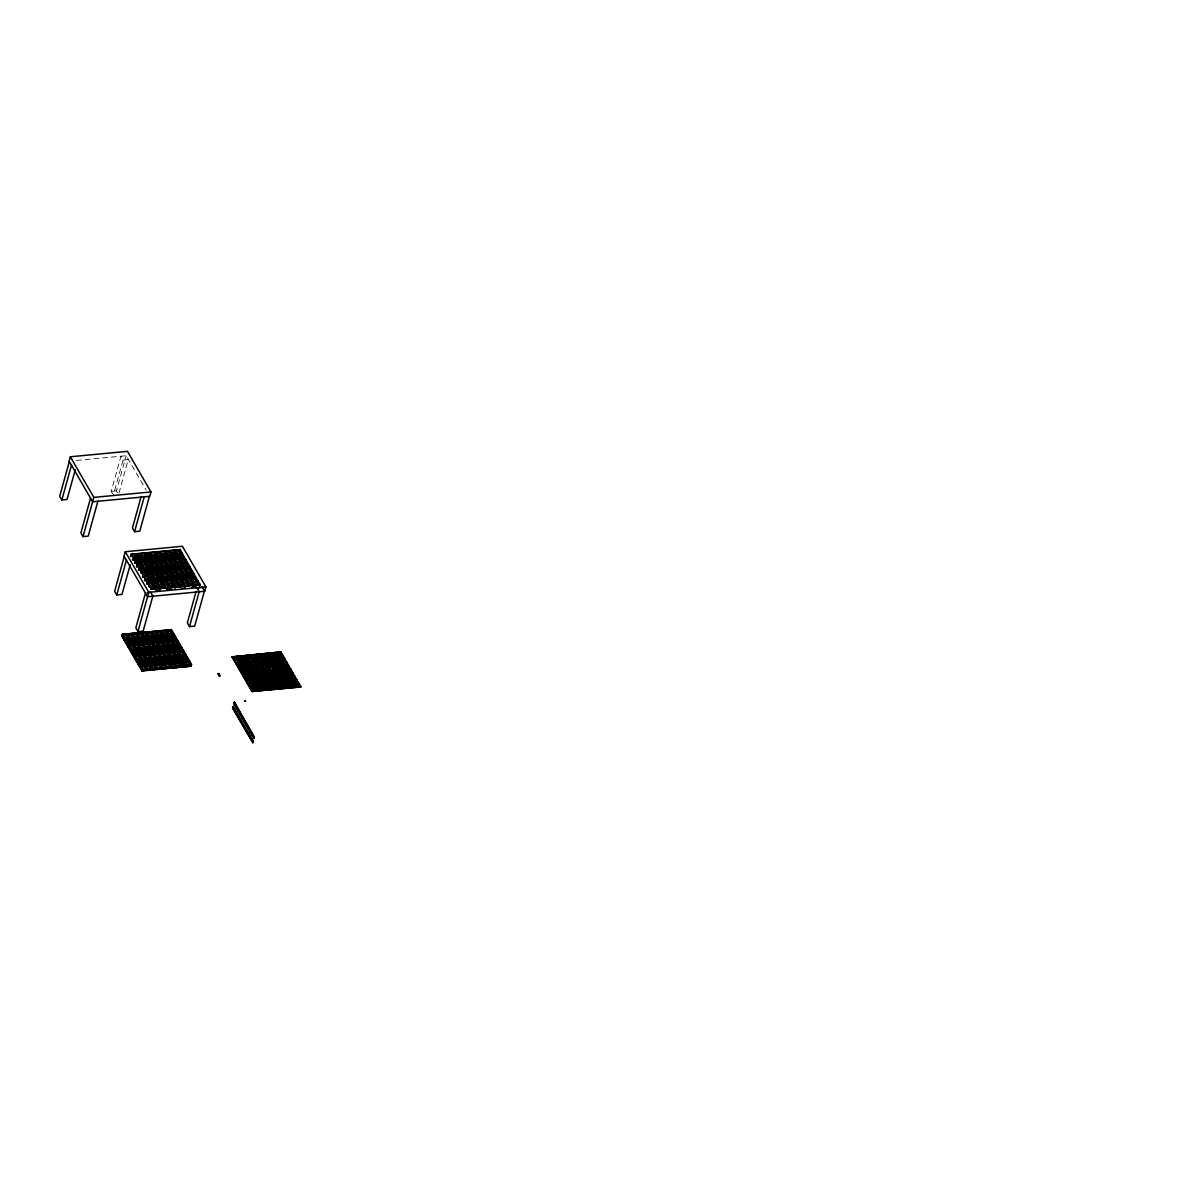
<?xml version="1.0" encoding="UTF-8"?>
<svg xmlns="http://www.w3.org/2000/svg" width="1194" height="1194" viewBox="0 0 1194 1194"><rect width="100%" height="100%" fill="white"/><g stroke="black" fill="none" stroke-linecap="round" stroke-linejoin="round"><path stroke-width="0.75" stroke-dasharray="5 3.75" d="M112.654 493.823L111.236 491.376L120.937 456.362L123.072 460.063L113.37 495.062M123.072 460.063L128.265 459.556L118.564 494.57L116.43 490.868L126.131 455.869M76.491 460.451L126.251 455.705L146.146 490.062M111.236 491.376L116.43 490.868"/><path stroke-width="1.5" d="M235.457 658.192L235.517 658.028M240.77 657.342L240.86 657.685M239.442 664.789L239.904 664.789M241.442 668.222L241.8 668.147M244.322 664.282L244.725 664.461M247.322 660.461L247.068 660.192M245.815 675.058L245.337 675.013M249.621 663.954L249.039 663.834M247.471 678.64L247.352 678.476M251.247 667.192L251.247 667.685M250.65 674.894L250.218 674.535M254.158 663.476L254.098 663.327M255.412 655.984L254.785 655.969M257.277 659.581L257.038 659.282M256.143 667.207L256.217 666.685M254.352 681.64L254.77 681.804M255.695 674.341L255.053 674.252M253.8 689.207L253.591 689.266M260.083 655.64L259.665 655.491M258.456 670.267L258.143 670.685M262.411 659.282L261.68 658.969M260.576 673.759L260.337 673.655M259.71 681.207L259.068 681.192M264.038 662.566L263.68 662.446M263.396 669.968L263.083 670.043M261.292 685.028L261.083 684.655M267.292 658.819L266.605 658.327M265.904 666.282L266.337 665.894M268.859 661.804L269.292 662.297M266.59 684.281L266.695 684.52M271.963 657.909L271.486 657.864M270.441 673.177L269.71 672.849M268.844 680.252L269.083 680.102M268.59 687.789L268.71 687.983M274.038 661.625L274.023 661.446M272.441 676.64L271.933 676.685M271.053 683.61L271.575 684.043M276.53 657.939L277.053 657.894M276.083 665.073L275.665 665.342M273.904 679.699L273.933 680.162M274.635 672.207L275.321 672.7L274.59 672.386M279.366 653.611L279.665 653.805M278.918 661.163L279.068 661.357M277.635 668.386L278.247 668.595M277.083 675.998L276.59 675.849M276.456 683.58L275.724 683.266M277.933 686.64L277.948 687.102M279.142 679.461L278.605 679.326M283.456 660.67L283.396 660.521M282.53 667.998L282.351 667.983M282.217 675.714L281.486 675.386M285.396 664.073L285.441 664.416M283.694 679.222L284.053 678.64M283.202 686.386L282.665 686.087M287.799 667.67L287.441 667.879M286.724 675.043L286.366 674.923M289.754 670.894L289.232 670.983M288.232 686.117L287.724 686.162M290.56 681.893L291.112 682.177M291.873 674.55L291.246 674.461M293.545 678.058L293.59 677.789M295.993 681.714L295.56 681.237M297.276 684.863L298.007 685.192L297.321 684.699M135.623 555.046L135.385 555.911L135.549 554.897M143.28 661.595L142.862 663.506L146.996 670.282L147.563 668.685L127.489 633.984L126.713 635.596L127.28 633.999L147.369 668.7L146.787 670.312M135.176 640.954L131.594 635.133L132.041 634.238L131.803 635.118M155.28 553.001L155.13 554.031L155.608 552.285L175.697 586.985L155.399 552.3L154.921 554.046M136.803 633.939L136.564 634.82L137.041 633.059L157.13 667.774M141.892 633.447L141.564 634.178M164.936 552.24L165.384 551.344L185.219 586.926M146.578 633.014L146.325 633.88L146.489 632.865M151.668 632.521L151.22 633.417L151.698 631.671L171.981 666.356L171.414 667.953M194.98 586L174.936 550.434L195.025 585.135M156.787 631.178L156.31 632.924M161.22 631.611L160.981 632.477L161.459 630.731L181.548 665.431L180.981 667.043M166.309 631.119L166.548 630.253L186.637 664.954M70.327 456.78L69.118 461.153L92.61 501.778L149.757 496.316L150.966 491.943L127.474 451.332L70.327 456.78L93.819 497.391L83.028 536.613L88.222 536.106L97.923 501.107M69.401 461.287L59.7 496.286L61.834 499.987L67.028 499.48L75.282 469.735M61.834 499.987L71.55 464.973M90.595 497.913L80.894 532.912L83.028 536.613M125.266 551.732L124.042 556.106L147.549 596.716L204.696 591.254L205.905 586.881L182.398 546.27L125.266 551.732L148.757 592.343L137.967 631.551L143.161 631.059L152.862 596.045L150.728 592.358L147.265 592.687M124.34 556.225L114.639 591.239L116.773 594.925L121.967 594.433L130.221 564.672M141.161 496.495L132.43 527.987L134.564 531.688L139.758 531.196L149.459 496.182M116.773 594.925L126.474 559.926M134.564 531.688L144.265 496.689M130.713 556.359L131.206 554.613M135.594 555.897L136.086 554.15M134.519 563.314L134.892 562.27M134.728 563.299L135.146 561.389L183.98 556.732L183.369 558.643L136.34 563.135M137.4 559.389L137.817 557.479M137.608 559.359L138.026 557.449M136.653 566.628L137.161 564.866L186.07 560.344L185.816 561.24M136.743 566.777L137.235 565.016M140.265 555.449L140.758 553.703L160.802 589.254L140.967 553.673L140.399 555.285L145.772 564.583M139.325 562.702L139.817 560.941M139.399 562.852L140.026 560.926L139.608 562.837M139.011 569.359L139.161 568.329L187.995 563.672L187.383 565.583L138.549 570.254M142.19 558.777L142.698 557.016M142.28 558.926L142.907 556.986L142.459 557.882M121.833 636.059L122.31 634.312L171.354 629.641L191.518 664.491L191.04 666.237L141.996 670.924L121.833 636.059L170.951 631.536L171.115 630.507M141.414 566.329L141.832 564.419M122.116 636.193L122.609 634.447L142.444 670.028M141.623 566.314L142.041 564.404M145.31 553.956L150.444 564.135M145.161 554.986L145.847 553.21L165.921 587.911M140.922 572.672L141.176 571.807L189.995 567.135L189.398 569.06L142.37 573.553L189.309 568.911M141.011 572.822L141.25 571.956L190.085 567.284L189.622 568.195M144.28 562.389L144.698 560.479M144.489 562.374L144.907 560.464M124.086 638.656L123.922 639.686L172.772 635.014L173.384 633.089M143.34 569.642L143.832 567.881M124.131 639.656L124.549 637.76L173.458 633.238M143.414 569.792L144.041 567.866M143.623 569.777L144.131 568.016M147.16 558.449L147.787 556.523M147.369 558.434L147.877 556.673M142.564 577.195L142.802 576.329M142.758 577.18L143.176 575.269L192.1 570.762M146.205 565.717L146.713 563.956M146.922 563.926L146.295 565.866L151.593 575.015M146.743 564.971L147.011 564.075M161.354 574.09L149.951 554.374L150.519 552.762L170.354 588.343M126.295 642.103L125.848 642.999L174.787 638.477L175.384 636.566L126.549 641.223L125.937 643.148L174.697 638.327M145.429 573.269L145.847 571.359M126.146 643.133L126.639 641.372L175.473 636.715L175.145 637.432M145.638 573.254L146.056 571.344M149.086 561.777L149.593 560.016M149.175 561.926L149.802 559.986M129.221 637.312L128.713 639.074L129.43 637.283M145.026 579.762L145.265 578.896L194.1 574.224L193.547 574.986M148.31 569.329L148.728 567.419M129.012 639.193L129.519 637.432M148.504 569.314L148.922 567.404M151.966 557.837L152.459 556.076M152.041 557.986L152.668 556.061M127.937 646.626L128.116 645.596M147.847 574.821L147.355 576.598L148.056 574.807M128.146 646.596L128.564 644.7L177.399 640.029L176.787 641.954L127.848 646.476M147.638 576.717L148.146 574.956M131.683 635.283L132.37 633.507L152.459 668.222L151.922 668.968M151.802 563.464L151.175 565.389L164.503 588.433M151.892 563.613L151.384 565.374L164.712 588.418M147.041 583.239L147.19 582.209L196.025 577.553L195.413 579.463L146.593 584.135M130.818 642.685L131.236 640.775M150.22 572.657L150.728 570.896M131.027 642.671L131.444 640.76M150.31 572.807L150.937 570.866M150.548 571.926L151.026 571.016M154.056 561.464L154.683 559.523M130.325 649.043L129.862 649.939L178.712 645.267M145.534 592.851L135.832 627.865L137.967 631.551M154.265 561.434L154.757 559.673M149.444 580.209L149.862 578.299M130.161 650.073L130.653 648.312M149.653 580.194L150.071 578.284M133.683 638.745L134.101 636.835M153.101 568.717L153.608 566.956M133.892 638.73L134.31 636.82M153.19 568.866L153.817 566.941M160.22 563.21L156.921 557.523L157.339 555.613M148.966 586.567L149.205 585.687L198.114 581.165L197.861 582.06M156.921 557.523L157.548 555.583M132.728 646.014L133.235 644.253M149.295 585.836L148.743 586.597M157.638 555.732L157.13 557.494L162.429 566.657M132.818 646.163L133.444 644.223M152.742 574.359L152.325 576.269L159.623 588.896M133.027 646.133L133.534 644.372M152.951 574.344L152.534 576.254L159.832 588.881M155.981 564.777L156.474 563.016M136.773 634.79L137.25 633.044L157.011 668.476M156.056 564.926L156.683 563.001M132.116 652.536L131.952 653.566L180.801 648.894L181.413 646.969L132.579 651.64L132.161 653.551M151.369 583.538L151.877 581.762M159.712 553.434L160.175 552.538L161.056 555.747M152.071 581.747L151.459 583.672L152.16 581.896M152.369 668.073L151.877 669.819L135.698 642.223L136.116 640.312M160.011 553.568L160.503 551.807L180.578 586.523L180.04 587.269M135.698 642.223L136.325 640.297M155.19 572.329L155.817 570.404M135.937 641.342L136.415 640.447M155.399 572.314L155.907 570.553M158.936 560.986L159.354 559.076M159.145 560.971L159.563 559.061M134.832 649.626L135.25 647.715M154.742 577.836L154.235 579.597L154.951 577.806M135.041 649.611L135.459 647.7M138.489 638.133L138.997 636.372M154.533 579.717L155.041 577.956M138.564 638.283L139.191 636.357M158.071 568.404L158.698 566.463M134.116 656.013L133.877 656.894L182.816 652.357L183.413 650.446L134.594 655.103L133.967 657.028M158.28 568.374L158.787 566.613M153.877 585.239L153.459 587.149L154.742 589.358M162.235 555.15L161.817 557.061L179.16 587.03M134.176 657.013L134.668 655.252L183.503 650.596L183.04 651.506M154.086 585.224L153.668 587.135L154.951 589.343M162.444 555.12L162.026 557.031L179.369 587.015M137.698 645.7L138.116 643.79M157.115 575.657L157.623 573.896M137.907 645.67L138.325 643.76M157.205 575.807L157.832 573.881M160.862 564.314L161.19 563.583M141.444 634.342L142.146 632.581M161.563 562.538L160.951 564.463L162.22 566.672M136.758 652.954L137.25 651.193M161.145 564.449L161.653 562.673M136.832 653.103L137.459 651.178M156.757 581.299L156.339 583.209L156.966 581.284M164.682 553.12L165.175 551.359L185.01 586.941M137.041 653.088L137.549 651.312M140.579 641.76L141.205 639.82L140.788 641.73M159.996 571.717L160.489 569.956M160.071 571.866L160.697 569.941M136.131 659.476L135.967 660.506L184.816 655.834L185.428 653.909M164.235 558.613L163.727 560.374L164.444 558.598M136.176 660.491L136.594 658.581L185.518 654.058M155.623 589.597L156.071 588.702L135.877 554.165L135.504 555.747L152.936 585.881M139.623 649.014L140.131 647.252M164.026 560.508L164.533 558.747M139.713 649.163L140.34 647.238M159.205 579.269L159.832 577.344L159.414 579.254M140.161 648.267L140.429 647.387M143.459 637.82L144.086 635.895L143.668 637.805M163.369 566.016L162.951 567.926L174.279 587.493M163.578 566.001L163.16 567.911L175.13 588.582M138.847 656.566L139.265 654.655M158.265 586.538L158.757 584.776M166.608 556.434L167.115 554.673M139.056 656.551L139.474 654.64M158.339 586.687L158.966 584.747M166.697 556.583L167.324 554.658M142.504 645.073L143.011 643.312M158.548 586.657L159.056 584.896M167.399 554.807L166.906 556.568L172.205 565.717M142.593 645.223L143.22 643.297M162.712 573.404L162.085 575.344L163.369 577.553M138.161 662.939L137.892 663.834L186.742 659.148M162.294 575.314L162.802 573.553M165.832 564.001L166.25 562.09M138.191 663.954L138.683 662.192L187.428 657.387L186.965 658.297M146.534 633.865L147.026 632.119M166.041 563.971L166.459 562.061M141.713 652.64L142.146 650.73M161.13 582.597L161.638 580.836M169.727 551.628L170.817 554.822M141.922 652.611L142.34 650.7M161.847 580.821L161.429 582.732M169.578 552.643L170.264 550.882L190.055 585.463M145.37 641.148L145.877 639.387M164.876 571.254L165.414 570.508M145.459 641.297L146.175 639.506M164.966 571.404L165.593 569.478M140.773 659.894L141.265 658.133M165.175 571.389L165.667 569.613M140.847 660.043L141.474 658.118M168.697 560.061L169.115 558.15M141.056 660.028L141.564 658.252M168.906 560.031L169.324 558.12M144.593 648.7L145.22 646.76M164.011 578.657L164.518 576.896M144.802 648.67L145.31 646.909M164.712 576.881L164.1 578.806L167.384 584.493M139.982 667.446L140.146 666.416M148.34 637.357L148.757 635.447M167.757 567.314L168.25 565.553M140.191 667.431L140.608 665.521L189.443 660.849L188.831 662.774L139.907 667.297M148.549 637.327L149.056 635.566M167.832 567.463L168.458 565.538M143.638 655.954L144.146 654.193M168.041 567.448L168.548 565.687M143.728 656.103L144.355 654.178M163.22 586.224L163.638 584.314M171.996 554.21L171.578 556.12L188.921 586.105M144.175 655.207L144.444 654.327M163.429 586.194L163.847 584.284M171.787 556.106L172.205 554.195M147.474 644.76L148.101 642.835L147.683 644.745M166.966 574.866L167.384 572.956M167.175 574.851L167.593 572.941M170.623 563.374L171.13 561.613M143.071 663.491L143.489 661.58M164.757 656.431L151.34 633.253L151.907 631.641M170.712 563.523L171.339 561.598M146.519 652.014L147.026 650.252M170.921 563.508L171.429 561.747M146.608 652.163L147.235 650.237M166.727 580.344L166.1 582.284L166.817 580.493M174.458 552.18L174.697 551.315M142.146 669.894L141.907 670.774L190.741 666.103M150.265 640.671L150.757 638.909M141.996 670.924L142.608 668.998M150.34 640.82L150.966 638.894L150.548 640.805M169.846 570.941L170.264 569.031M170.055 570.911L170.473 569.001M145.743 659.581L146.161 657.67M174.011 557.688L173.503 559.449L174.205 557.658M145.937 659.551L146.369 657.64M149.399 648.088L149.892 646.327M168.891 578.194L169.354 577.284M173.831 558.717L174.294 557.807M149.474 648.238L150.19 646.447M168.981 578.344L169.608 576.418M144.787 666.834L145.28 665.073M153.13 636.745L153.638 634.969M169.19 578.329L169.682 576.568M144.862 666.983L145.489 665.058M153.22 636.88L153.847 634.954M173.13 565.09L172.712 567.001L178.01 576.15M145.071 666.968L145.578 665.207M153.429 636.865L153.936 635.104M173.339 565.075L172.921 566.986L184.249 586.553M148.608 655.64L149.235 653.715M168.026 585.597L168.533 583.836M176.369 555.508L176.876 553.747M148.817 655.625L149.325 653.849M168.742 583.821L168.115 585.747L169.384 587.97M176.458 555.658L177.085 553.717M152.772 642.387L152.354 644.297L165.682 667.327M171.772 574.254L172.264 572.493M171.846 574.404L172.473 572.478L172.055 574.389M147.653 662.894L148.16 661.133M156.25 631.924L161.399 642.103M147.743 663.043L148.369 661.118M156.101 632.954L156.578 631.193L176.876 665.879L176.339 666.625M175.593 563.061L176.011 561.15M147.952 663.028L148.459 661.267M175.802 563.046L176.219 561.135M151.489 651.7L152.116 649.775L151.698 651.685M171.399 579.896L170.981 581.806L171.608 579.881M179.787 550.822L179.742 549.822L199.652 585.553M179.339 551.718L180.025 549.538L130.982 554.225L151.28 589.314M155.235 640.357L155.653 638.447M174.637 570.314L175.145 568.553M155.429 640.342L155.862 638.432M174.727 570.463L175.354 568.538M150.534 658.969L151.041 657.193M174.936 570.448L175.443 568.687M150.623 659.103L151.25 657.178M178.473 559.12L179.1 557.195L178.682 559.105M154.28 647.611L154.533 646.73M170.563 588.329L150.728 552.747L149.951 554.374M154.354 647.76L154.981 645.835L154.563 647.745M173.861 577.881L174.279 575.971M174.07 577.851L174.488 575.941M149.757 666.521L150.175 664.61M158.101 636.417L158.518 634.507M177.518 566.389L178.025 564.628M149.966 666.491L150.384 664.58M158.309 636.402L158.727 634.492M177.607 566.538L178.234 564.598M153.414 655.028L153.907 653.267M177.846 565.658L178.309 564.747M172.996 585.284L173.623 583.359M157.145 643.685L157.653 641.924M173.205 585.269L173.697 583.508M181.816 554.285L182.055 553.404L133.221 558.076L181.966 553.255L181.369 555.18L132.534 559.837M157.235 643.835L157.862 641.894M176.727 573.941L177.16 572.03M157.444 643.805L157.951 642.044M176.936 573.926L177.354 572.016M152.623 662.58L153.25 660.655M180.384 562.449L180.891 560.687M152.832 662.566L153.339 660.804M161.19 632.462L161.668 630.716L181.757 665.416L186.428 664.968L166.354 630.268L165.862 632.014M180.473 562.598L181.1 560.673M156.369 651.237L156.787 649.327M175.787 581.194L176.279 579.433M156.578 651.223L157.086 649.446M176.488 579.418L175.861 581.344L176.578 579.568M151.668 669.834L152.25 668.237L132.161 633.536M160.026 639.745L160.533 637.984M160.115 639.894L160.742 637.954L160.324 639.865M179.607 570.001L180.025 568.09M179.816 569.986L180.234 568.075M155.504 658.64L156.13 656.715L155.713 658.625M183.757 556.762L183.279 558.493L136.265 562.986M159.25 647.297L159.668 645.387M178.652 577.269L179.16 575.493M159.459 647.282L159.877 645.372M179.369 575.478L178.742 577.403L184.04 586.567M154.548 665.909L155.056 664.133M162.906 635.805L163.399 634.044M178.951 577.389L179.458 575.627M155.265 664.118L154.638 666.043L156.13 668.252M163.608 634.029L162.981 635.954L180.339 665.939M182.488 566.06L183.115 564.135M158.295 654.551L158.832 653.805M163.16 634.924L163.697 634.178M182.697 566.046L183.189 564.284M158.384 654.7L159.011 652.775L158.578 654.685M177.876 584.821L178.294 582.911M178.085 584.791L178.503 582.881M162.533 641.447L162.115 643.357L163.399 645.581M181.533 573.329L182.04 571.568M162.324 643.342L162.742 641.432M181.622 573.478L182.249 571.538L181.995 572.419M157.429 661.969L157.921 660.207M166.026 630.999L173.175 644.641M157.504 662.118L158.22 660.327M185.98 560.195L185.383 562.12L136.459 566.628M161.16 650.626L161.668 648.864M161.25 650.775L161.877 648.835M181.175 578.971L180.757 580.881L181.384 578.956M161.459 650.745L161.966 648.984M156.563 669.371L157.339 667.744M164.996 639.432L165.414 637.521M184.413 569.389L184.906 567.628M165.205 639.402L165.623 637.492M184.488 569.538L185.115 567.613M160.384 658.178L160.802 656.267M160.593 658.163L161.1 656.387M164.041 646.685L164.548 644.924M180.249 587.239L180.488 586.373M164.757 644.894L164.13 646.835L167.414 652.521M183.622 576.941L184.04 575.03M164.847 645.044L164.339 646.805L176.294 667.491L176.787 665.745M183.831 576.926L184.249 575.015M159.518 665.58L160.145 663.655L159.727 665.565M167.876 635.492L168.503 633.551M187.771 563.702L187.294 565.434L138.474 570.105M168.07 635.462L168.578 633.701M163.682 652.327L163.265 654.237L164.548 656.461M182.667 584.209L183.175 582.448M163.474 654.222L163.891 652.312M182.757 584.359L183.383 582.418M166.921 642.745L167.414 640.984M182.966 584.329L183.473 582.568M166.996 642.894L167.623 640.969L167.175 641.865M186.503 573.001L187.13 571.075M162.309 661.506L162.772 660.595M186.712 572.986L187.219 571.225M162.399 661.64L163.026 659.715L162.608 661.625M171.354 629.641L170.742 631.551L190.831 666.267L191.428 664.342M166.13 650.297L166.548 648.387M185.548 580.269L186.055 578.508M166.339 650.282L166.757 648.372M186.264 578.478L185.637 580.418L186.339 578.627M161.444 668.909L162.011 667.297M169.787 638.805L170.294 637.044M169.876 638.954L170.503 637.029M165.19 657.566L165.682 655.804M165.891 655.775L165.265 657.715L168.563 663.401M165.981 655.924L165.473 657.685L170.772 666.849M169.011 646.372L169.429 644.462M188.428 576.329L188.921 574.568M169.22 646.342L169.638 644.432M188.503 576.478L189.13 574.553M164.399 665.118L164.817 663.207M173.16 633.133L172.682 634.865L123.833 639.536M164.608 665.103L165.115 663.342M176.667 665.909L176.085 667.506L168.145 653.775L168.563 651.864M168.145 653.775L168.772 651.849M187.637 583.881L188.055 581.971M168.354 653.76L168.861 651.984M187.846 583.866L188.264 581.956M171.891 642.432L172.518 640.491M191.324 572.374L191.786 570.642M172.1 642.402L172.593 640.641M192.01 570.613L191.398 572.523L142.489 577.045M167.279 661.178L167.697 659.267M167.488 661.163L167.906 659.252M170.936 649.685L171.443 647.924M171.026 649.834L171.637 647.909M193.801 585.627L190.518 579.941L191.144 578.015M166.324 668.446L166.817 666.685L171.772 666.371M171.727 648.058L171.264 648.954M194.01 585.612L190.727 579.926L191.234 578.165M166.533 668.416L167.011 666.67M170.145 657.237L170.563 655.327M170.354 657.222L170.772 655.312M173.802 645.745L174.309 643.984M174.518 643.969L173.891 645.894L179.19 655.058M169.205 664.506L169.697 662.745M169.906 662.715L169.279 664.655L170.563 666.864M169.488 664.625L169.996 662.864M173.026 653.312L173.443 651.402M192.443 583.269L192.95 581.508M173.234 653.282L173.652 651.372M192.518 583.418L193.144 581.493M176.697 641.805L177.175 640.074M172.07 660.566L172.578 658.804M172.16 660.715L172.787 658.789M172.369 660.7L172.876 658.939M175.906 649.372L176.533 647.447M195.338 579.314L195.801 577.583M176.115 649.357L176.608 647.581M171.205 667.968L171.697 666.222M175.458 654.864L174.951 656.625L175.667 654.849M194.771 586.015L195.144 584.97M175.488 655.879L175.742 654.999M179.398 643.506L178.801 645.417L129.952 650.088L130.579 648.163L179.488 643.656L179.025 644.566M174.175 664.177L174.593 662.267M174.369 664.163L174.787 662.252M177.831 652.685L178.324 650.924M177.906 652.834L178.533 650.909M198.04 581.015L197.428 582.941L150.325 587.284M177.04 660.252L177.458 658.342M196.1 591.433L187.354 622.94L189.488 626.626L194.697 626.134L204.398 591.134M177.249 660.222L177.667 658.312M181.19 647.014L180.712 648.745L131.877 653.417M180.13 656.297L180.622 654.521L179.921 656.312L185.861 666.58L186.339 664.819M199.577 585.403L200.025 584.508M178.966 663.566L179.473 661.804M179.055 663.715L179.682 661.789M189.488 626.626L199.204 591.627L197.07 587.941L202.264 587.433M179.264 663.7L179.757 661.939M181.846 659.64L182.339 657.864M181.921 659.775L182.548 657.849M181.175 667.028L181.757 665.416M185.204 653.954L184.727 655.685L135.892 660.357M183.936 663.252L184.563 661.327M184.145 663.237L184.652 661.476M186.548 664.804L186.07 666.551L174.1 645.879M188.756 662.625L189.219 660.894M232.024 656.864L280.933 651.939L300.933 686.908L252.098 691.58L232.024 656.864L280.933 651.939M232.576 707.967L252.874 742.653L232.576 707.967L233.352 706.341L232.905 707.236M234.293 702.251L254.367 736.952L254.009 738.549L233.725 703.863L234.502 702.236L254.337 737.817M234.263 703.102L234.502 702.236M246.367 668.147L246.889 668.088M234.681 711.594L235.039 710.549L234.875 711.564M235.815 707.475L236.173 706.43L236.024 707.46M250.113 656.804L250.158 656.625M237.128 714.161L236.681 715.057L236.919 714.176M238.278 710.057L237.83 710.952L238.069 710.072M238.845 717.504L238.904 718.504M239.994 713.4L240.039 714.4M239.054 717.49L238.815 718.355M239.83 714.415L240.203 713.37M253.053 670.774L253.292 670.879M252.397 678.55L252.665 678.326M240.695 721.997L241.069 720.952L240.606 721.848M241.845 717.892L242.203 716.848L241.755 717.743M251.367 685.416L251.919 685.565M259.531 663.222L258.8 662.909M242.919 725.445L243.069 724.43L242.83 725.295M244.009 720.34L243.845 721.355L244.083 720.475M252.098 691.58L232.099 656.61M261.023 666.745L261.068 666.565M256.77 685.072L256.844 685.192M244.71 728.937L245.083 727.892L244.636 728.788M245.86 724.833L246.218 723.788L245.77 724.683M246.874 731.385L246.934 732.385M248.024 727.28L247.979 728.131M262.158 677.625L262.68 677.58M246.725 732.415L247.083 731.37M248.233 727.25L248.068 728.28M265.695 665.909L266.471 666.058M269.426 654.566L269.65 654.939M265.561 673.64L264.829 673.312M248.725 735.877L249.098 734.832L248.859 735.713M249.874 731.773L250.233 730.728L249.994 731.594M267.56 677.102L266.829 676.789M250.979 738.474L250.949 739.325M252.038 734.22L252.083 735.22M250.74 739.355L251.098 738.31M251.874 735.235L252.247 734.191M252.665 742.668L253.441 741.056L253.203 741.922M273.322 687.087L273.59 687.52M280.545 664.879L280.814 664.655M279.471 671.923L280.202 672.237M281.351 683.117L280.62 682.789M288.366 678.386L288.664 678.222M300.933 686.908L252.173 691.311M241.561 658.715L239.89 656.297M246.442 658.237L245.039 655.804M251.322 657.775L249.009 655.446L250.427 657.879L251.456 657.775M256.203 657.312L254.815 654.864M261.098 656.849L259.695 654.402M264.71 653.924L263.665 654.043L265.068 656.476L266.113 656.387L264.575 653.939M268.993 653.521L270.605 655.819M275.874 655.446L274.844 655.551L273.426 653.088L274.471 652.999L275.217 655.387M278.754 652.581L280.366 654.894M238.681 662.64L237.278 660.207M253.337 661.252L251.934 658.804M258.217 660.775L255.904 658.446L257.307 660.879L258.352 660.789M263.098 660.312L260.785 657.984L262.202 660.416L263.232 660.312M266.322 657.431L267.65 659.76M272.874 659.386L271.59 656.924L270.545 657.043L272.605 659.297M277.889 658.894L276.844 659.013L275.441 656.566L276.486 656.461L277.486 658.819M282.769 658.446L281.724 658.551L280.321 656.103L281.366 655.999L282.366 658.357M240.695 666.118L238.382 663.789L239.8 666.207L240.83 666.118M245.576 665.655L244.173 663.207M250.456 665.177L249.053 662.745M260.232 664.252L258.829 661.819M265.113 663.789L262.799 661.446L264.202 663.894L265.247 663.789M269.993 663.312L267.68 660.983L269.083 663.416L270.128 663.327M275.008 662.849L273.963 662.954L272.56 660.506L273.605 660.401L274.62 662.76M284.635 661.924L283.366 659.461L282.321 659.581L284.381 661.834M242.695 669.58L241.292 667.147M252.471 668.655L250.158 666.327M265.844 664.804L264.799 664.924L266.217 667.356L267.262 667.237M270.59 664.357L271.68 666.7M279.456 663.521L280.5 663.401C283.65 666.536 280.008 666.685 279.456 663.506M249.591 672.595L248.188 670.147M254.471 672.118L252.158 669.789L253.576 672.222L254.606 672.132M259.352 671.655L257.038 669.327L258.456 671.759L259.486 671.655M264.247 671.192L262.844 668.759M272.336 667.849L273.098 670.356L274.142 670.267L272.605 667.819M276.575 667.461L277.62 667.342L279.023 669.789L278.098 669.759M281.903 666.939L283.515 669.237M288.784 668.864L287.754 668.968L286.351 666.506L287.381 666.401L288.784 668.864L287.873 668.819M246.71 676.52L245.322 674.088M256.486 675.595L255.083 673.162M261.367 675.132L259.695 672.715M266.247 674.655L263.934 672.326L265.352 674.759L266.381 674.67M271.128 674.192L268.814 671.864L270.232 674.297L271.262 674.192M274.62 671.297L275.426 673.67M280.903 673.267L279.635 670.819L278.59 670.924L280.635 673.177M285.918 672.804L284.873 672.894L283.471 670.446L284.515 670.341L285.262 672.729M288.799 669.938L290.411 672.237M248.725 679.998L246.412 677.67L247.83 680.087L248.859 679.998M253.606 679.535L252.203 677.088M268.262 678.132L266.859 675.7M273.142 677.67L270.829 675.326L272.232 677.774L273.277 677.67M276.351 674.789L277.695 677.117M283.038 676.729L282.008 676.834L280.59 674.386L281.635 674.282L282.65 676.64M287.784 676.267L286.515 673.819L285.47 673.938L287.53 676.177M292.814 675.789L291.769 675.908L290.366 673.446L291.396 673.356L292.411 675.714M255.62 682.998L253.307 680.67L254.71 683.102L255.755 683.013M265.381 682.072L263.978 679.625M275.142 681.132L273.739 678.699M285.053 680.207L284.008 680.311L282.605 677.849L283.65 677.759L285.053 680.207L284.008 680.281M294.679 679.267L293.411 676.819L292.366 676.938L293.784 679.371L294.814 679.282L293.948 679.341M257.62 686.475L255.964 684.058M262.501 686.013L260.188 683.669M267.396 685.535L265.993 683.102M272.277 685.072L270.874 682.64M282.172 684.132L281.142 684.237L279.724 681.789M287.053 683.684L286.023 683.774L284.62 681.326L285.65 681.222L286.664 683.58M289.485 680.878L290.53 680.759C293.694 683.878 290.038 684.043 289.5 680.864M296.828 682.744L295.784 682.849L294.381 680.386L295.425 680.296L296.425 682.655M254.755 690.416L253.352 687.968M264.516 689.475L262.844 687.057M269.396 689.013L267.993 686.565M274.277 688.55L271.963 686.207L273.381 688.639L274.411 688.55M279.172 688.072L277.769 685.64M282.784 685.162L281.739 685.281L283.142 687.714L284.187 687.61L282.381 685.192M288.933 687.147L287.664 684.699L286.62 684.804L288.411 687.087M291.948 684.281L293.56 686.595M298.828 686.222L297.799 686.311L296.381 683.863L297.425 683.759L298.172 686.147M93.819 497.391L150.966 491.943M179.936 549.807L130.907 554.479L130.668 555.359M130.37 556.404L179.548 551.703M132.444 559.688L181.279 555.031M135.235 561.538L184.07 556.882M139.25 568.478L188.085 563.822M144.713 579.642L145.19 578.747L194.025 574.075L193.413 576.001L144.578 580.657L193.324 575.851M147.28 582.359L196.114 577.702M151.145 589.075L200.189 584.388M151.071 589.329L200.114 584.657L180.025 549.538M166.861 589.538L170.563 589.179M192.189 587.12L195.801 586.776M155.981 590.746L159.623 590.388M166.876 589.702L172.339 589.179M181.413 588.314L185.055 587.97M192.309 587.269L195.95 586.926M148.757 592.343L205.905 586.881M171.235 629.805L122.4 634.462L122.042 636.044L142.116 670.744M128.654 644.85L177.473 640.178M132.668 651.79L181.503 647.118M140.698 665.67L189.533 660.998M235.412 656.73L234.367 656.834C235.099 660.118 238.501 659.894 235.278 656.73M241.695 658.715L240.651 658.804L239.248 656.372L240.292 656.252M245.173 655.79L244.128 655.909L245.531 658.342L246.576 658.252M254.934 654.864L253.889 654.969L255.307 657.416L256.337 657.312M259.814 654.387L258.785 654.506L260.188 656.939L261.232 656.849M269.59 653.461L268.546 653.581L269.948 656.013L270.993 655.909M279.351 652.521L278.306 652.64L279.724 655.073L280.754 654.984M234.143 659.76L282.635 655.282M191.518 664.491L142.474 669.162L122.31 634.312M237.412 660.192L236.367 660.312L238.815 662.655M242.173 659.745L243.695 662.177L242.666 662.282L241.248 659.849L242.292 659.73M247.173 659.267L246.143 659.372L247.546 661.819L248.591 661.715L247.054 659.267M251.024 658.909L252.068 658.789M266.71 657.401L265.665 657.506L267.083 659.954L268.113 659.849M251.262 658.998L252.427 661.342L253.471 661.252M236.143 663.237L284.56 658.61M236.233 663.371L284.65 658.76M245.71 665.655L244.666 665.759L243.263 663.312L244.307 663.192M249.188 662.73L248.143 662.849L249.561 665.282L250.591 665.192M254.068 662.267L253.024 662.386L254.441 664.819L255.471 664.715L253.934 662.282M258.949 661.804L257.904 661.909L259.322 664.357L260.367 664.252M253.919 663.371L254.695 663.521M273.441 661.506L274.232 661.655M283.217 660.581L283.993 660.715M278.859 662.491L279.903 662.371L278.486 659.939L277.441 660.043L279.038 662.461M286.575 662.073L238.158 666.7L286.664 662.222M240.382 667.252L241.427 667.133M246.188 666.685L247.725 669.118L246.68 669.222L245.263 666.789L246.307 666.67M256.083 665.73L255.038 665.849L256.441 668.297L257.486 668.192L255.949 665.745M259.919 665.386L260.964 665.267M269.68 664.461L270.725 664.342M242.83 669.595L241.8 669.685L240.397 667.237M250.158 666.297L251.561 668.759L252.606 668.655M259.919 665.371L261.322 667.819L262.367 667.73L260.829 665.282M269.695 664.431L271.098 666.894L272.128 666.789M275.978 666.431L277.023 666.327L275.605 663.864L274.575 663.983L276.157 666.386M280.859 665.953L281.903 665.864M285.739 665.491L286.784 665.386L285.381 662.939L284.336 663.058L285.918 665.461M240.158 670.177L288.664 665.7M243.442 670.61L242.397 670.729C243.128 673.998 246.546 673.774 243.307 670.625M249.725 672.595L248.68 672.7L247.277 670.252L248.322 670.132M262.964 668.744L261.934 668.864L263.337 671.297L264.381 671.192M267.859 668.267L266.814 668.386L268.217 670.834L269.262 670.729L267.725 668.282M282.5 666.879L281.456 666.998L282.874 669.431L283.903 669.327M276.575 667.446L277.993 669.894L279.023 669.789M242.173 673.64L290.59 669.013M219.233 676.117L220.263 676.028L218.86 673.565L217.815 673.685L219.412 676.088M242.263 673.789L290.679 669.162M245.442 674.073L244.397 674.192L245.815 676.61L246.845 676.535M250.203 673.625L251.74 676.058L250.695 676.162L249.292 673.729L250.322 673.61M255.218 673.147L254.173 673.267L255.576 675.7L256.62 675.595M260.098 672.685L259.053 672.789L260.456 675.237L261.501 675.132M274.739 671.282L273.695 671.401L275.113 673.834L276.142 673.729M289.396 669.879L288.351 669.998L289.754 672.431L290.799 672.326M259.934 673.789L260.725 673.923M244.188 677.117L292.679 672.64M253.74 679.535L252.71 679.64L251.292 677.192L252.337 677.088M257.217 676.61L256.173 676.729L257.591 679.162L258.62 679.073L257.083 676.625M262.098 676.147L261.053 676.267L262.471 678.699L263.516 678.595L261.979 676.162M265.949 675.804L266.993 675.685M276.754 674.744L275.71 674.864L277.112 677.297L278.157 677.207M266.187 675.879L267.352 678.237L268.396 678.132M246.188 680.58L294.694 676.102M249.456 681.013L248.412 681.132L249.83 683.55L250.874 683.475L249.337 681.028M264.113 679.625L263.068 679.729L264.471 682.177L265.516 682.072M268.993 679.147L267.949 679.267L269.366 681.699L270.396 681.61L268.859 679.162M273.874 678.685L272.829 678.804L274.247 681.237L275.277 681.147M278.754 678.222L277.724 678.341L279.127 680.774L280.172 680.67L278.635 678.237M259.591 682.64L260.635 682.535L258.188 680.207L259.71 682.49M248.203 684.058L296.619 679.431M248.277 684.207L296.694 679.58M250.427 684.61L251.471 684.49M256.352 684.028L255.307 684.132L256.725 686.58L257.755 686.475M266.113 683.087L265.083 683.207L266.486 685.64L267.531 685.55M269.963 682.744L271.008 682.625M275.889 682.162L274.844 682.267L276.247 684.714L277.292 684.61L275.754 682.162M279.724 681.804L280.769 681.684M272.068 685.102L269.963 682.729M281.844 684.162L280.635 681.699M260.202 683.655L261.605 686.102L262.635 686.013M271.366 685.177L272.411 685.072M290.903 683.311L291.933 683.207M250.203 687.52L298.709 683.043M253.471 687.953L252.441 688.072L253.844 690.49L254.889 690.416M258.232 687.505L259.77 689.953L258.725 690.042L257.322 687.61L258.367 687.49M263.247 687.028L262.202 687.147L263.605 689.58L264.65 689.475M268.128 686.565L267.083 686.669L268.501 689.117L269.531 689.013M277.889 685.625L276.844 685.744L278.262 688.177L279.292 688.087M291.5 684.341L292.545 684.222M291.948 684.401L292.903 686.774L293.948 686.684M300.709 686.52L252.292 691.147L232.382 656.73M240.666 658.789L239.248 656.357M242.666 662.267L241.263 659.834M244.68 665.73L243.263 663.297M246.68 669.207L245.277 666.774M248.695 672.67L247.277 670.237M250.695 676.147L249.292 673.714M252.71 679.61L251.292 677.177M254.71 683.087L253.307 680.655M252.009 687.013L252.874 686.923L251.337 684.505M256.725 686.565L255.307 684.117M258.725 690.028L257.322 687.595M150.25 554.494L163.578 577.538M165.638 587.791L145.638 553.225M285.306 663.073L284.515 663.013M295.351 680.416L294.56 680.371M276.545 652.521L296.455 686.923M276.336 652.536L296.246 686.938M278.411 660.058L277.635 660.013M288.455 677.416L287.664 677.371M271.665 652.984L291.575 687.386M271.456 652.999L291.366 687.416M275.545 663.998L274.754 663.954M285.575 681.356L284.799 681.311M266.784 653.446L286.694 687.863M266.575 653.461L286.485 687.878M261.889 653.909L281.799 688.326M261.695 653.939L281.59 688.341M267.247 667.252L265.456 664.834M256.8 654.402L276.918 688.789M251.919 654.864L272.038 689.251M247.039 655.327L267.157 689.729M242.367 655.775L262.277 690.192M242.158 655.804L262.068 690.207M201.98 586.567L204.696 591.254M179.458 551.553L199.622 586.403M237.487 656.252L257.397 690.654M237.278 656.267L257.188 690.669M174.817 551.135L174.578 552.016M176.667 555.628L189.995 578.672M174.369 552.031L189.786 578.687M250.427 684.595L252.009 687.013M170.055 550.897L190.13 585.612M169.697 552.479L189.13 586.075M165.145 552.225L164.817 552.956M164.608 552.971L171.996 565.747M180.369 586.538L160.294 551.837L161.265 555.732M155.041 553.882L156.384 556.195M154.832 553.897L156.175 556.21M164.294 578.792L169.593 587.941M218.786 673.7L218.009 673.655M233.158 706.37L253.441 741.056M145.28 554.822L150.653 564.12M146.504 565.837L151.802 575.001M140.191 555.3L145.564 564.598M135.295 555.762L152.728 585.896M171.145 629.656L191.219 664.357M170.861 631.387L191.04 666.237M165.981 631.85L173.369 644.626M161.1 632.313L162.444 634.626M163.19 635.939L180.548 665.909M160.891 632.342L162.235 634.656M156.22 632.775L163.608 645.551M151.131 633.268L162.533 652.984M153.071 642.506L152.563 644.267L165.891 667.312M166.772 667.55L146.817 632.133L146.444 633.716L151.832 643.014M146.25 633.73L151.623 643.044M154.205 653.387L153.489 655.178L161.653 668.894L162.22 667.282L141.937 632.596L141.355 634.208L152.981 653.894M136.474 634.671L154.116 664.774M126.713 635.596L142.34 662.237M138.608 662.043L137.982 663.968L186.831 659.297L187.428 657.387L138.683 662.192M237.278 658.163L236.308 657.581L237.278 658.163M239.278 661.625L238.307 661.058L239.278 661.625M242.158 657.685L241.188 657.118L242.158 657.685M241.292 665.103L240.322 664.521L241.292 665.103M244.158 661.163L243.188 660.595L244.158 661.163M247.039 657.222L246.068 656.655L247.039 657.222M243.292 668.565L242.322 667.998L243.292 668.565M246.173 664.625L245.203 664.058L246.173 664.625M249.053 660.7L248.083 660.118L249.053 660.7M251.919 656.76L250.949 656.178L251.919 656.76M245.307 672.043L244.337 671.461L245.307 672.043M248.173 668.103L247.218 667.536L248.173 668.103M251.053 664.163L250.083 663.595L251.053 664.163M253.934 660.222L252.964 659.655L253.934 660.222M256.8 656.297L255.829 655.715L256.8 656.297M247.307 675.505L246.337 674.938L247.307 675.505M250.188 671.58L249.218 670.998L250.188 671.58M253.068 667.64L252.098 667.058L253.068 667.64M255.934 663.7L254.964 663.133L255.934 663.7M258.814 659.76L257.844 659.192L258.814 659.76M261.695 655.819L260.725 655.252L261.695 655.819M249.322 678.983L248.352 678.401L249.322 678.983M252.203 675.043L251.233 674.476L252.203 675.043M255.068 671.103L254.098 670.535L255.068 671.103M257.949 667.177L256.979 666.595L257.949 667.177M260.814 663.237L259.859 662.655L260.814 663.237M263.695 659.297L262.725 658.715L263.695 659.297M266.575 655.357L265.605 654.79L266.575 655.357M251.322 682.446L250.367 681.878L251.322 682.446M254.203 678.52L253.232 677.938L254.203 678.52M257.083 674.58L256.113 673.998L257.083 674.58M259.949 670.64L258.979 670.073L259.949 670.64M262.829 666.7L261.859 666.133L262.829 666.7M265.71 662.76L264.74 662.192L265.71 662.76M268.575 658.834L267.605 658.252L268.575 658.834M271.456 654.894L270.486 654.312L271.456 654.894M253.337 685.923L252.367 685.341L253.337 685.923M256.217 681.983L255.247 681.416L256.217 681.983M259.083 678.043L258.113 677.476L259.083 678.043M261.964 674.117L260.993 673.535L261.964 674.117M264.844 670.177L263.874 669.595L264.844 670.177M267.71 666.237L266.74 665.67L267.71 666.237M270.59 662.297L269.62 661.73L270.59 662.297M273.456 658.357L272.501 657.79L273.456 658.357M276.336 654.431L275.366 653.849L276.336 654.431M245.606 701.341L244.651 700.759L245.606 701.341M255.352 689.386L254.382 688.819L255.352 689.386M258.217 685.46L257.247 684.878L258.217 685.46M261.098 681.52L260.128 680.938L261.098 681.52M263.964 677.58L263.008 677.013L263.964 677.58M266.844 673.64L265.874 673.073L266.844 673.64M269.725 669.715L268.754 669.133L269.725 669.715M272.59 665.774L271.62 665.192L272.59 665.774M275.471 661.834L274.501 661.267L275.471 661.834M278.351 657.894L277.381 657.327L278.351 657.894M281.217 653.954L280.247 653.387L281.217 653.954M260.232 688.923L259.262 688.356L260.232 688.923M263.098 684.983L262.128 684.416L263.098 684.983M265.978 681.058L265.008 680.476L265.978 681.058M268.859 677.117L267.889 676.535L268.859 677.117M271.725 673.177L270.754 672.61L271.725 673.177M274.605 669.237L273.635 668.67L274.605 669.237M277.486 665.312L276.515 664.73L277.486 665.312M280.351 661.372L279.381 660.789L280.351 661.372M283.232 657.431L282.262 656.849L283.232 657.431M265.113 688.46L264.143 687.878L265.113 688.46M267.978 684.52L267.023 683.953L267.978 684.52M270.859 680.58L269.889 680.013L270.859 680.58M273.739 676.655L272.769 676.073L273.739 676.655M276.605 672.715L275.65 672.132L276.605 672.715M279.486 668.774L278.515 668.207L279.486 668.774M282.366 664.834L281.396 664.267L282.366 664.834M285.232 660.894L284.262 660.327L285.232 660.894M269.993 687.998L269.023 687.416L269.993 687.998M272.874 684.058L271.904 683.475L272.874 684.058M275.739 680.117L274.769 679.55L275.739 680.117M278.62 676.177L277.65 675.61L278.62 676.177M281.5 672.252L280.53 671.67L281.5 672.252M284.366 668.312L283.396 667.73L284.366 668.312M287.247 664.371L286.276 663.804L287.247 664.371M274.874 687.52L273.904 686.953L274.874 687.52M277.754 683.595L276.784 683.013L277.754 683.595M280.62 679.655L279.665 679.073L280.62 679.655M283.5 675.714L282.53 675.147L283.5 675.714M286.381 671.774L285.411 671.207L286.381 671.774M289.247 667.849L288.291 667.267L289.247 667.849M279.754 687.057L278.799 686.49L279.754 687.057M282.635 683.117L281.665 682.55L282.635 683.117M285.515 679.192L284.545 678.61L285.515 679.192M288.381 675.252L287.411 674.67L288.381 675.252M291.261 671.312L290.291 670.744L291.261 671.312M284.65 686.595L283.679 686.013L284.65 686.595M287.515 682.655L286.545 682.087L287.515 682.655M290.396 678.714L289.426 678.147L290.396 678.714M293.261 674.789L292.306 674.207L293.261 674.789M289.53 686.132L288.56 685.55L289.53 686.132M292.396 682.192L291.44 681.61L292.396 682.192M295.276 678.252L294.306 677.685L295.276 678.252M294.411 685.654L293.44 685.087L294.411 685.654M297.291 681.729L296.321 681.147L297.291 681.729M299.291 685.192L298.321 684.625L299.291 685.192M288.53 677.282L287.485 677.401L288.888 679.834L289.933 679.744L288.53 677.282"/></g></svg>
